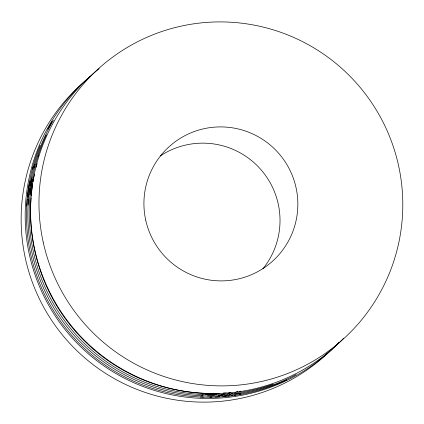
<?xml version="1.0" encoding="UTF-8"?>
<svg xmlns="http://www.w3.org/2000/svg" width="424" height="424" viewBox="0 0 424 424"><rect width="100%" height="100%" fill="white"/><g stroke="black" fill="none" stroke-linecap="round" stroke-linejoin="round"><path stroke-width="0.64" d="M26.707 206.181C27.693 185.373 32.24 164.761 40.11 145.474M28.053 204.956C29.42 175.234 38.192 145.909 53.403 120.337M30.019 194.823C32.028 174.089 37.577 153.727 46.391 134.858M47.684 129.336L52.057 121.566M296.132 374.572C267.274 390.011 234.218 397.405 201.532 395.778M286.825 379.809C259.928 392.523 229.903 398.465 200.186 397.002M273.051 384.181C250.626 392.168 226.655 395.703 202.873 394.553M343.519 338.368A182.357 181.557 47.7 0 1 77.915 333.444A182.357 181.557 47.7 0 1 99.195 68.656M240.975 391.14A181.159 180.364 47.7 0 1 239.703 391.341M237.79 391.628A181.159 180.364 47.7 0 1 236.513 391.808M230.751 392.502A181.159 180.364 47.7 0 1 228.828 392.693M226.257 392.91A181.159 180.364 47.7 0 1 223.04 393.138M219.171 393.329A181.159 180.364 47.7 0 1 31.069 197.886M31.228 195.957A181.159 180.364 47.7 0 1 32.722 183.793M33.035 181.88A181.159 180.364 47.7 0 1 34.482 174.28M36.093 167.374A181.159 180.364 47.7 0 1 37.084 163.638M235.808 392.942A181.159 180.364 47.7 0 1 234.53 393.117M232.606 393.361A181.159 180.364 47.7 0 1 231.329 393.514M229.405 393.726A181.159 180.364 47.7 0 1 227.481 393.917M224.269 394.188A181.159 180.364 47.7 0 1 221.047 394.399M216.537 394.601A181.159 180.364 47.7 0 1 205.571 394.627M202.99 394.532A181.159 180.364 47.7 0 1 32.372 179.299M38.171 156.838A181.159 180.364 47.7 0 1 38.78 155.004M240.191 393.271A181.159 180.364 47.7 0 1 236.375 393.891M230.624 394.665A181.159 180.364 47.7 0 1 229.342 394.813M227.418 395.02A181.159 180.364 47.7 0 1 224.853 395.258M222.277 395.459A181.159 180.364 47.7 0 1 218.413 395.698M214.549 395.846A181.159 180.364 47.7 0 1 207.453 395.915M202.937 395.809A181.159 180.364 47.7 0 1 28.482 199.047M28.657 197.123A181.159 180.364 47.7 0 1 29.738 188.155M30.03 186.242A181.159 180.364 47.7 0 1 31.524 177.995M33.888 167.952A181.159 180.364 47.7 0 1 34.922 164.226M240.753 394.156A181.159 180.364 47.7 0 1 239.481 394.384M235.67 395.02A181.159 180.364 47.7 0 1 234.393 395.21M232.479 395.481A181.159 180.364 47.7 0 1 231.197 395.656M229.278 395.894A181.159 180.364 47.7 0 1 227.995 396.037M226.072 396.244A181.159 180.364 47.7 0 1 222.865 396.535M219.648 396.774A181.159 180.364 47.7 0 1 215.138 397.007M211.915 397.108A181.159 180.364 47.7 0 1 209.981 397.14M203.525 397.092A181.159 180.364 47.7 0 1 27.253 198.989M27.438 197.065A181.159 180.364 47.7 0 1 29.68 181.753M32.542 169.181A181.159 180.364 47.7 0 1 33.226 166.69M339.03 342.338A182.357 181.557 47.7 0 1 74.518 340.504A182.357 181.557 47.7 0 1 90.291 76.421M332.284 348.798A182.357 181.557 47.7 0 1 69.6 343.228A182.357 181.557 47.7 0 1 85.261 80.931M160.283 155.942A77.147 76.813 47.7 0 1 259.891 168.471A77.147 76.813 47.7 0 1 262.901 268.816M145.713 220.098A77.147 76.813 47.7 0 0 272.78 260.983A77.147 76.813 47.7 0 0 244.155 130.608A77.147 76.813 47.7 0 0 145.713 220.098M43.206 242.194A182.357 181.557 47.7 0 0 343.551 338.829A182.357 181.557 47.7 0 0 275.892 30.666A182.357 181.557 47.7 0 0 43.206 242.194"/></g></svg>
